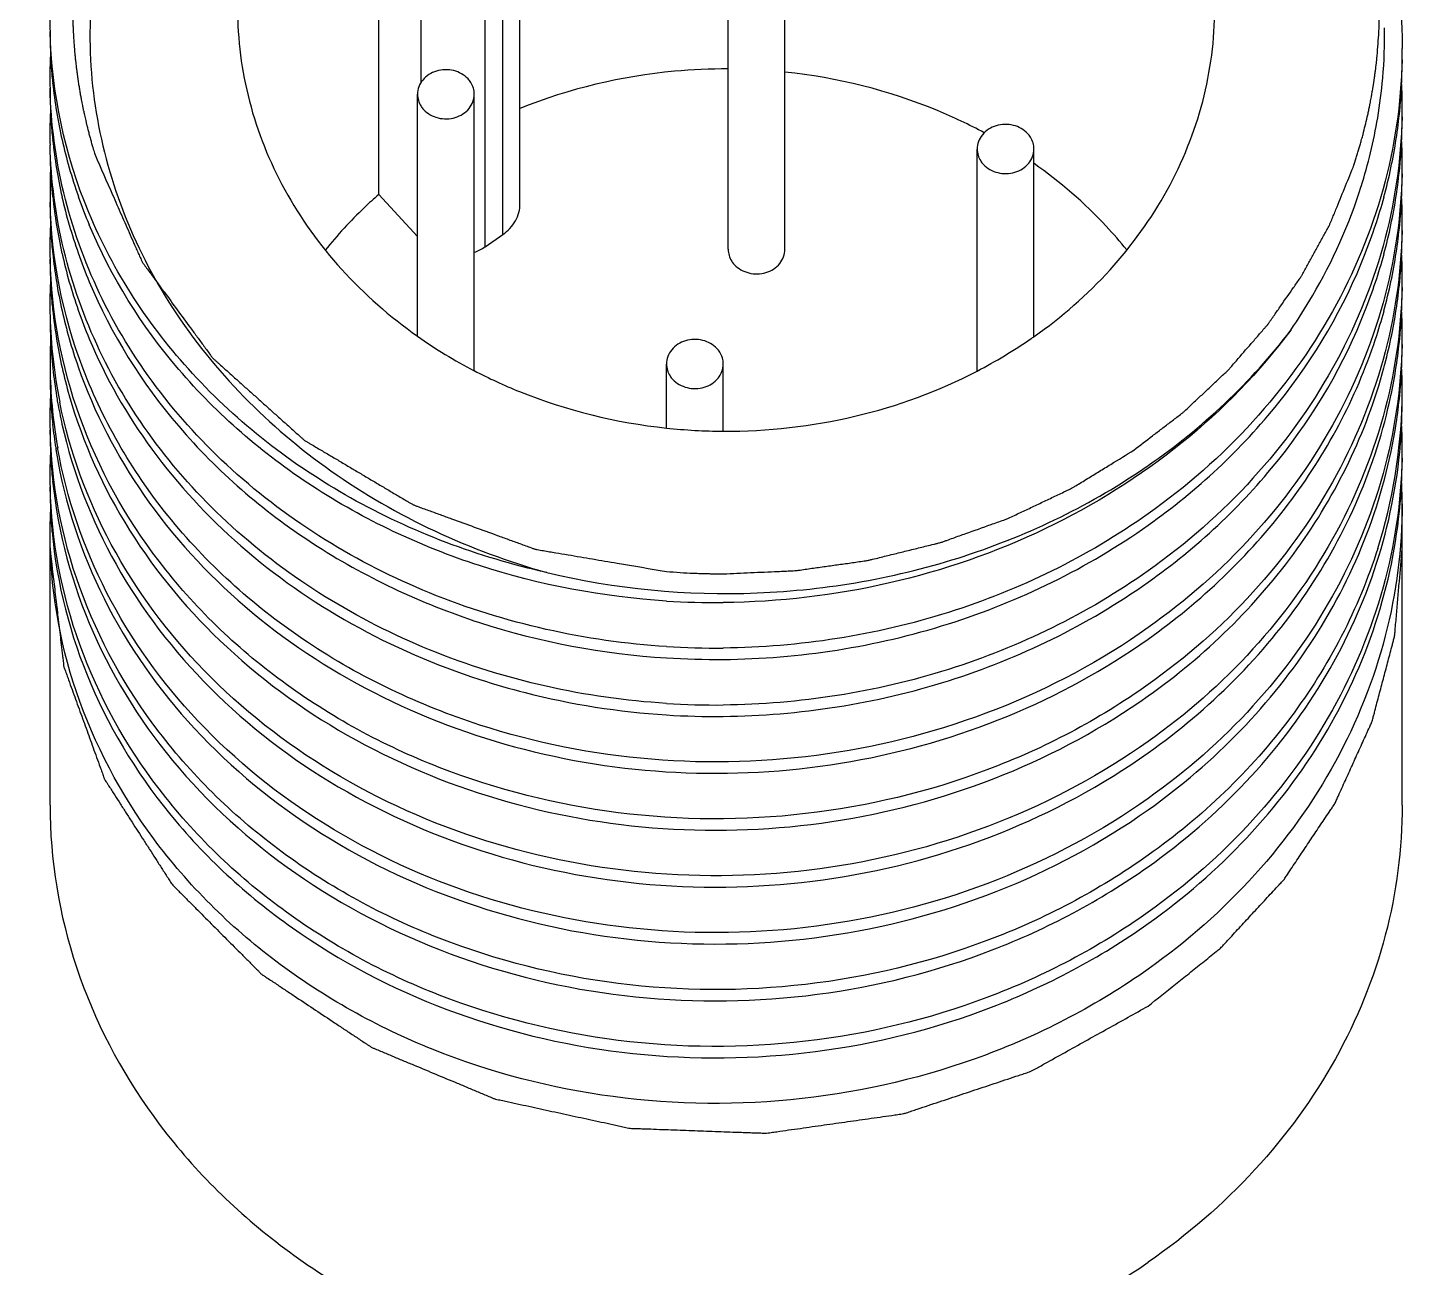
# Model space of a CAD drawing. Header units: millimetres. Extents: x 0 to 10500, y 0 to 7425.
# Drawn here: x 1847 to 1859.31, y 5226.33 to 5237.23 of the extents above; entities that cross this region are included whole.
import ezdxf

# ---------------------------------------------------------------- set-up
doc = ezdxf.new("R2010")
doc.units = ezdxf.units.MM
doc.header["$LTSCALE"] = 577.5
doc.layers.get('0').update_dxf_attribs({"linetype": 'CONTINUOUS'})
doc.layers.add('AXES', color=7, linetype='CONTINUOUS')

msp = doc.modelspace()

# ---------------------------------------------------------------- linework, layer by layer
at = {"color": 7, "linetype": 'Continuous'}
msp.add_line((1847.244, 5233.533), (1847.245, 5233.529), dxfattribs=at)
msp.add_circle((1822.737, 5169.778), 106.812, dxfattribs=at)
for centre, radius, start, end in [((1851.515, 5237.298), 4.322, 180.0002, 181.3272), ((1851.516, 5237.198), 4.322, 180.0002, 182.4327), ((1854.584, 5237.164), 4.355, 355.0471, 0.8433), ((1851.517, 5236.797), 4.324, 177.1189, 179.9992), ((1851.523, 5237.198), 4.33, 182.4334, 185.2832), ((1854.494, 5236.948), 4.599, 357.2881, 359.9996), ((1854.496, 5237.048), 4.598, 358.7525, 0), ((1851.514, 5236.797), 4.321, 179.9997, 181.3265), ((1851.516, 5236.697), 4.322, 179.9999, 182.4161), ((1851.531, 5237.199), 4.337, 185.283, 186.0072), ((1851.546, 5237.201), 4.353, 186.0091, 189.3668), ((1854.545, 5237.167), 4.394, 350.4395, 355.0435), ((1854.489, 5236.948), 4.605, 355.0259, 357.2876), ((1854.496, 5236.547), 4.598, 358.7524, 2.2831), ((1851.517, 5236.297), 4.324, 177.1022, 179.9991), ((1851.523, 5236.698), 4.33, 182.4168, 185.2839), ((1851.578, 5237.206), 4.385, 189.3683, 192.6822), ((1854.47, 5236.95), 4.624, 351.3172, 354.4063), ((1854.482, 5236.949), 4.612, 354.4078, 355.0262), ((1854.492, 5237.177), 4.448, 346.3813, 350.4375), ((1854.494, 5236.447), 4.599, 357.2875, 359.9995), ((1851.514, 5236.297), 4.321, 179.9996, 181.3268), ((1851.531, 5236.698), 4.337, 185.2837, 185.9998), ((1851.546, 5236.7), 4.353, 186.0017, 189.3617), ((1851.619, 5237.216), 4.427, 192.6836, 195.9708), ((1854.442, 5236.954), 4.652, 348.1251, 351.3161), ((1854.489, 5236.447), 4.605, 355.0258, 357.2869), ((1854.496, 5236.046), 4.598, 358.7524, 2.2824), ((1851.516, 5236.196), 4.323, 180.0004, 182.6031), ((1854.427, 5237.192), 4.515, 342.4982, 346.3794), ((1851.517, 5235.796), 4.323, 177.2886, 179.9995), ((1851.525, 5236.197), 4.332, 182.6043, 185.9732), ((1851.578, 5236.705), 4.385, 189.3632, 192.7002), ((1851.671, 5237.231), 4.481, 195.9723, 199.3538), ((1854.404, 5236.962), 4.691, 344.9141, 348.1238), ((1854.47, 5236.449), 4.624, 351.3186, 354.4064), ((1854.482, 5236.448), 4.612, 354.4078, 355.0261), ((1854.494, 5235.946), 4.599, 357.2861, 359.9996), ((1851.515, 5235.796), 4.321, 180.0001, 181.3272), ((1851.546, 5236.199), 4.352, 185.9745, 189.3278), ((1851.619, 5236.715), 4.428, 192.7017, 196.0022), ((1851.734, 5237.253), 4.548, 199.3551, 202.7196), ((1854.357, 5236.975), 4.74, 341.7821, 344.913), ((1854.442, 5236.453), 4.652, 348.1255, 351.3174), ((1854.489, 5235.946), 4.605, 355.0258, 357.2855), ((1854.496, 5235.545), 4.598, 358.7521, 2.281), ((1851.516, 5235.696), 4.322, 180.0004, 182.4176), ((1851.517, 5235.295), 4.324, 177.1037, 179.9996), ((1851.523, 5235.696), 4.33, 182.4182, 185.2845), ((1851.577, 5236.204), 4.384, 189.3291, 192.6476), ((1851.671, 5236.73), 4.481, 196.0036, 199.31), ((1854.302, 5236.993), 4.797, 338.6224, 341.7809), ((1854.404, 5236.461), 4.691, 344.9147, 348.1243), ((1854.47, 5235.948), 4.624, 351.3189, 354.4068), ((1854.482, 5235.947), 4.612, 354.4082, 355.0261), ((1854.494, 5235.445), 4.599, 357.2855, 359.9992), ((1851.514, 5235.295), 4.321, 180.0001, 181.3268), ((1851.531, 5235.697), 4.337, 185.2843, 185.9926), ((1851.546, 5235.698), 4.352, 185.9944, 189.2637), ((1851.619, 5236.214), 4.427, 192.6491, 196.0127), ((1851.733, 5236.752), 4.547, 199.3116, 202.7207), ((1854.357, 5236.474), 4.74, 341.782, 344.9135), ((1854.442, 5235.953), 4.652, 348.1269, 351.3177), ((1854.489, 5235.446), 4.605, 355.0255, 357.2849), ((1854.496, 5235.045), 4.598, 358.7521, 2.2804), ((1851.516, 5235.195), 4.322, 180.0003, 182.4174), ((1851.517, 5234.794), 4.324, 177.1035, 179.9995), ((1851.523, 5235.195), 4.33, 182.4181, 185.2843), ((1851.577, 5235.704), 4.384, 189.2654, 192.7018), ((1851.672, 5236.229), 4.482, 196.0141, 199.3301), ((1854.302, 5236.492), 4.797, 338.6224, 341.7808), ((1854.404, 5235.961), 4.691, 344.9148, 348.1256), ((1854.47, 5235.448), 4.624, 351.3172, 354.407), ((1854.482, 5235.446), 4.612, 354.4085, 355.0257), ((1854.494, 5234.945), 4.599, 357.2825, 359.9992), ((1851.514, 5234.794), 4.321, 180, 181.3269), ((1851.531, 5235.196), 4.337, 185.284, 185.9134), ((1851.546, 5235.198), 4.352, 185.9154, 189.3621), ((1851.619, 5235.713), 4.427, 192.7031, 195.9789), ((1851.734, 5236.251), 4.548, 199.3317, 202.7271), ((1854.357, 5235.973), 4.74, 341.7817, 344.9137), ((1854.442, 5235.452), 4.652, 348.1266, 351.316), ((1854.489, 5234.945), 4.605, 355.0254, 357.282), ((1854.496, 5234.544), 4.598, 358.7525, 2.2774), ((1851.517, 5234.694), 4.323, 180.0004, 182.7706), ((1851.548, 5234.797), 4.354, 181.3491, 191.3915), ((1851.516, 5234.294), 4.322, 177.4571, 181.3276), ((1851.526, 5234.695), 4.332, 182.772, 186.1312), ((1851.578, 5235.203), 4.385, 189.3636, 192.7007), ((1851.671, 5235.728), 4.481, 195.9804, 199.3114), ((1852.929, 5238.065), 4.342, 234.8108, 242.5395), ((1853.333, 5238.107), 4.39, 297.3944, 304.628), ((1853.411, 5237.989), 4.249, 304.6752, 305.0963), ((1854.404, 5235.46), 4.691, 344.9147, 348.1253), ((1854.47, 5234.947), 4.624, 351.3177, 354.4056), ((1854.482, 5234.945), 4.612, 354.4071, 355.0257), ((1854.494, 5234.444), 4.599, 357.287, 359.9996), ((1851.619, 5235.213), 4.427, 192.7021, 195.9791), ((1854.442, 5234.951), 4.652, 348.1264, 351.3165), ((1851.516, 5234.193), 4.322, 180.0003, 182.4115), ((1851.541, 5234.295), 4.347, 181.3427, 190.1052), ((1851.547, 5234.697), 4.353, 186.1326, 189.3545), ((1854.489, 5234.444), 4.605, 355.0259, 357.2864), ((1854.496, 5234.043), 4.598, 358.7525, 2.2819), ((1851.517, 5233.793), 4.324, 177.0977, 179.9995), ((1851.523, 5234.194), 4.33, 182.4122, 185.2843), ((1851.561, 5234.699), 4.368, 189.3532, 190.103), ((1854.47, 5234.446), 4.624, 351.3186, 354.4063), ((1854.482, 5234.445), 4.612, 354.4078, 355.0262), ((1851.581, 5234.703), 4.388, 190.1047, 192.6391), ((1854.432, 5234.049), 4.662, 342.5227, 358.6922), ((1854.494, 5233.943), 4.599, 357.2882, 359.9997), ((1851.514, 5233.793), 4.321, 180, 181.3265), ((1851.531, 5234.194), 4.337, 185.2841, 185.9927), ((1851.543, 5234.196), 4.35, 185.9939, 188.7696), ((1851.516, 5233.693), 4.322, 179.9999, 182.415), ((1853.143, 5238.641), 4.961, 263.9309, 269.7185), ((1854.489, 5233.943), 4.605, 355.0259, 357.2876), ((1854.496, 5233.542), 4.598, 358.7523, 2.2831), ((1851.517, 5233.292), 4.324, 177.1011, 179.9991), ((1851.523, 5233.693), 4.33, 182.4156, 185.2839), ((1851.556, 5234.198), 4.363, 188.8117, 189.3615), ((1854.482, 5233.944), 4.612, 354.409, 355.0262), ((1854.494, 5233.442), 4.599, 357.2866, 359.9995), ((1851.514, 5233.292), 4.321, 179.9996, 181.3266), ((1851.531, 5233.694), 4.337, 185.2837, 185.9922), ((1851.516, 5233.192), 4.322, 180.0001, 182.4166), ((1854.489, 5233.443), 4.605, 355.0257, 357.286), ((1854.495, 5233.042), 4.598, 0.0002, 2.2815), ((1851.517, 5232.791), 4.324, 177.1027, 179.9992), ((1851.523, 5233.192), 4.33, 182.4172, 185.2841), ((1853.051, 5239.037), 6.865, 266.3874, 270.5642), ((1853.051, 5238.637), 6.865, 266.387, 270.5642), ((1853.051, 5238.537), 6.865, 266.387, 270.5642), ((1853.051, 5238.136), 6.865, 266.387, 270.5642), ((1853.051, 5238.035), 6.865, 266.3881, 270.5643)]:
    msp.add_arc(centre, radius, start, end, dxfattribs=at)
for points, knots in [([(1849.429, 5241.25), (1849.871, 5241.548), (1850.855, 5242.031), (1852.473, 5242.367), (1854.142, 5242.305), (1855.737, 5241.848), (1857.136, 5241.025), (1858.231, 5239.893), (1858.932, 5238.533), (1859.094, 5237.537), (1859.094, 5237.048)], [0, 0, 0, 0, 0.125997, 0.255706, 0.386866, 0.516945, 0.643786, 0.766203, 0.884394, 1, 1, 1, 1]), ([(1847.735, 5238.409), (1847.642, 5238.108), (1847.522, 5237.485), (1847.557, 5236.534), (1847.804, 5235.607), (1848.404, 5234.439), (1849.624, 5233.209), (1850.893, 5232.626), (1851.567, 5232.436)], [0, 0, 0, 0, 0.119585, 0.238666, 0.358715, 0.480994, 0.734005, 1, 1, 1, 1]), ([(1848.844, 5237.402), (1848.844, 5237.127), (1848.916, 5236.57), (1849.233, 5235.782), (1849.742, 5235.075), (1850.185, 5234.688), (1850.427, 5234.517)], [0, 0, 0, 0, 0.241804, 0.487381, 0.739631, 1, 1, 1, 1]), ([(1855.854, 5234.512), (1856.097, 5234.683), (1856.541, 5235.071), (1857.052, 5235.778), (1857.371, 5236.568), (1857.444, 5237.126), (1857.444, 5237.402)], [0, 0, 0, 0, 0.260402, 0.512662, 0.758225, 1, 1, 1, 1]), ([(1851.567, 5232.436), (1850.965, 5232.571), (1849.817, 5233.001), (1848.396, 5234.101), (1847.448, 5235.546), (1847.207, 5236.655), (1847.195, 5237.198)], [0, 0, 0, 0, 0.266716, 0.522036, 0.765123, 1, 1, 1, 1]), ([(1859.092, 5236.948), (1859.084, 5236.565), (1858.97, 5235.793), (1858.516, 5234.703), (1857.806, 5233.728), (1857.193, 5233.19), (1856.858, 5232.953)], [0, 0, 0, 0, 0.24227, 0.488231, 0.740416, 1, 1, 1, 1]), ([(1852.619, 5231.785), (1851.908, 5231.83), (1850.518, 5232.137), (1849.015, 5233.058), (1848.109, 5234.045), (1847.604, 5234.872), (1847.284, 5235.765), (1847.202, 5236.388), (1847.195, 5236.697)], [0, 0, 0, 0, 0.267108, 0.523276, 0.646602, 0.766623, 0.884055, 1, 1, 1, 1]), ([(1859.092, 5236.447), (1859.084, 5236.064), (1858.97, 5235.292), (1858.516, 5234.202), (1857.806, 5233.227), (1857.193, 5232.689), (1856.858, 5232.452)], [0, 0, 0, 0, 0.24227, 0.488231, 0.740416, 1, 1, 1, 1]), ([(1852.619, 5231.285), (1851.908, 5231.329), (1850.518, 5231.636), (1849.015, 5232.557), (1848.109, 5233.544), (1847.604, 5234.371), (1847.284, 5235.265), (1847.202, 5235.887), (1847.195, 5236.197)], [0, 0, 0, 0, 0.267107, 0.523276, 0.646602, 0.766623, 0.884055, 1, 1, 1, 1]), ([(1859.092, 5235.946), (1859.084, 5235.564), (1858.97, 5234.792), (1858.516, 5233.702), (1857.806, 5232.726), (1857.193, 5232.189), (1856.858, 5231.952)], [0, 0, 0, 0, 0.24227, 0.488231, 0.740416, 1, 1, 1, 1]), ([(1858.113, 5234.569), (1858.18, 5234.668), (1858.433, 5235.065), (1858.628, 5235.499), (1858.733, 5235.835)], [0, 0, 0, 0, 0.253339, 1, 1, 1, 1]), ([(1850.976, 5231.095), (1850.443, 5231.268), (1849.437, 5231.744), (1848.215, 5232.828), (1847.41, 5234.182), (1847.206, 5235.197), (1847.195, 5235.696)], [0, 0, 0, 0, 0.265665, 0.520182, 0.763655, 1, 1, 1, 1]), ([(1852.619, 5232.186), (1852.062, 5232.221), (1850.966, 5232.426), (1849.482, 5233.123), (1848.284, 5234.156), (1847.731, 5235.036), (1847.539, 5235.496)], [0, 0, 0, 0, 0.263287, 0.519225, 0.764819, 1, 1, 1, 1]), ([(1859.092, 5235.445), (1859.084, 5235.063), (1858.97, 5234.291), (1858.516, 5233.201), (1857.806, 5232.225), (1857.193, 5231.688), (1856.858, 5231.451)], [0, 0, 0, 0, 0.24227, 0.488231, 0.740416, 1, 1, 1, 1]), ([(1856.858, 5232.853), (1857.287, 5233.157), (1858.054, 5233.868), (1858.585, 5234.773), (1858.769, 5235.244)], [0, 0, 0, 0, 0.509095, 1, 1, 1, 1]), ([(1856.858, 5231.451), (1856.422, 5231.141), (1855.451, 5230.632), (1853.849, 5230.249), (1852.194, 5230.257), (1850.609, 5230.653), (1849.212, 5231.41), (1848.108, 5232.474), (1847.388, 5233.767), (1847.206, 5234.724), (1847.195, 5235.195)], [0, 0, 0, 0, 0.128702, 0.260298, 0.392537, 0.522906, 0.649271, 0.770472, 0.886781, 1, 1, 1, 1]), ([(1847.539, 5234.995), (1847.731, 5234.535), (1848.284, 5233.655), (1849.482, 5232.623), (1850.966, 5231.925), (1852.062, 5231.72), (1852.619, 5231.685)], [0, 0, 0, 0, 0.235181, 0.480775, 0.736713, 1, 1, 1, 1]), ([(1859.092, 5234.945), (1859.084, 5234.562), (1858.97, 5233.79), (1858.516, 5232.7), (1857.806, 5231.725), (1857.193, 5231.187), (1856.858, 5230.95)], [0, 0, 0, 0, 0.24227, 0.488231, 0.740416, 1, 1, 1, 1]), ([(1856.858, 5232.352), (1857.287, 5232.656), (1858.054, 5233.367), (1858.585, 5234.272), (1858.769, 5234.744)], [0, 0, 0, 0, 0.509095, 1, 1, 1, 1]), ([(1847.539, 5234.494), (1847.683, 5234.15), (1848.063, 5233.485), (1848.855, 5232.632), (1849.839, 5231.945), (1850.586, 5231.622), (1850.976, 5231.496)], [0, 0, 0, 0, 0.238262, 0.484133, 0.738294, 1, 1, 1, 1]), ([(1851.567, 5232.436), (1852.169, 5232.292), (1853.418, 5232.173), (1854.956, 5232.444), (1856.09, 5232.903), (1857.111, 5233.499), (1857.764, 5234.11), (1858.113, 5234.569)], [0, 0, 0, 0, 0.256422, 0.511928, 0.637788, 0.761405, 1, 1, 1, 1]), ([(1858.113, 5234.569), (1857.838, 5234.202), (1857.18, 5233.526), (1855.968, 5232.769), (1854.588, 5232.292), (1853.61, 5232.177), (1853.119, 5232.173)], [0, 0, 0, 0, 0.240397, 0.488531, 0.742758, 1, 1, 1, 1]), ([(1856.858, 5231.851), (1857.323, 5232.181), (1858.149, 5232.964), (1858.688, 5233.971), (1858.859, 5234.492)], [0, 0, 0, 0, 0.509751, 1, 1, 1, 1]), ([(1859.092, 5234.444), (1859.084, 5234.061), (1858.97, 5233.289), (1858.516, 5232.199), (1857.806, 5231.224), (1857.193, 5230.686), (1856.858, 5230.449)], [0, 0, 0, 0, 0.24227, 0.488231, 0.740416, 1, 1, 1, 1]), ([(1847.442, 5234.246), (1847.582, 5233.846), (1847.985, 5233.069), (1848.886, 5232.087), (1850.035, 5231.326), (1851.363, 5230.829), (1852.794, 5230.624), (1854.246, 5230.723), (1855.633, 5231.121), (1856.475, 5231.58), (1856.858, 5231.851)], [0, 0, 0, 0, 0.114454, 0.233011, 0.356128, 0.48325, 0.613027, 0.74364, 0.873177, 1, 1, 1, 1]), ([(1856.858, 5231.351), (1857.359, 5231.706), (1858.241, 5232.56), (1858.78, 5233.67), (1858.933, 5234.239)], [0, 0, 0, 0, 0.510341, 1, 1, 1, 1]), ([(1850.927, 5234.213), (1851.056, 5234.145), (1851.593, 5233.898), (1852.177, 5233.755), (1852.619, 5233.708)], [0, 0, 0, 0, 0.247164, 1, 1, 1, 1]), ([(1853.119, 5233.68), (1853.508, 5233.678), (1854.282, 5233.765), (1855.014, 5234.033), (1855.353, 5234.209)], [0, 0, 0, 0, 0.504392, 1, 1, 1, 1]), ([(1847.363, 5233.994), (1847.482, 5233.578), (1847.851, 5232.764), (1848.726, 5231.724), (1849.873, 5230.907), (1851.219, 5230.364), (1852.681, 5230.125), (1854.172, 5230.207), (1855.599, 5230.603), (1856.465, 5231.072), (1856.858, 5231.351)], [0, 0, 0, 0, 0.114084, 0.232183, 0.354969, 0.481998, 0.61193, 0.742877, 0.872815, 1, 1, 1, 1]), ([(1856.858, 5230.85), (1857.396, 5231.231), (1858.334, 5232.16), (1858.865, 5233.377), (1858.994, 5233.994)], [0, 0, 0, 0, 0.510878, 1, 1, 1, 1]), ([(1856.858, 5230.95), (1856.451, 5230.662), (1855.553, 5230.18), (1854.07, 5229.786), (1852.527, 5229.731), (1851.024, 5230.017), (1849.658, 5230.625), (1848.518, 5231.518), (1847.683, 5232.639), (1847.367, 5233.501), (1847.279, 5233.937)], [0, 0, 0, 0, 0.127675, 0.258154, 0.389537, 0.519651, 0.646519, 0.76883, 0.886325, 1, 1, 1, 1]), ([(1847.299, 5233.743), (1847.396, 5233.313), (1847.727, 5232.463), (1848.574, 5231.364), (1849.716, 5230.492), (1851.077, 5229.902), (1852.569, 5229.629), (1854.098, 5229.691), (1855.565, 5230.086), (1856.455, 5230.564), (1856.858, 5230.85)], [0, 0, 0, 0, 0.113775, 0.231431, 0.353873, 0.480789, 0.610857, 0.742124, 0.872457, 1, 1, 1, 1]), ([(1856.858, 5230.349), (1857.15, 5230.556), (1857.69, 5231.017), (1858.347, 5231.84), (1858.815, 5232.759), (1858.99, 5233.417), (1859.041, 5233.748)], [0, 0, 0, 0, 0.258779, 0.511104, 0.757642, 1, 1, 1, 1]), ([(1856.858, 5229.949), (1856.422, 5229.639), (1855.451, 5229.13), (1853.849, 5228.747), (1852.194, 5228.754), (1850.609, 5229.151), (1849.212, 5229.907), (1848.108, 5230.972), (1847.388, 5232.265), (1847.206, 5233.222), (1847.195, 5233.693)], [0, 0, 0, 0, 0.128702, 0.260298, 0.392537, 0.522906, 0.649271, 0.770472, 0.886781, 1, 1, 1, 1]), ([(1856.858, 5230.449), (1856.448, 5230.158), (1855.539, 5229.673), (1854.042, 5229.28), (1852.484, 5229.233), (1850.97, 5229.532), (1849.599, 5230.159), (1848.462, 5231.074), (1847.64, 5232.217), (1847.339, 5233.092), (1847.261, 5233.533)], [0, 0, 0, 0, 0.127811, 0.258438, 0.389939, 0.520096, 0.646911, 0.769085, 0.886418, 1, 1, 1, 1]), ([(1856.858, 5229.848), (1857.168, 5230.068), (1857.739, 5230.56), (1858.419, 5231.446), (1858.884, 5232.436), (1859.037, 5233.142), (1859.072, 5233.495)], [0, 0, 0, 0, 0.259144, 0.511436, 0.757733, 1, 1, 1, 1]), ([(1847.251, 5233.488), (1847.324, 5233.045), (1847.616, 5232.162), (1848.431, 5231.006), (1849.565, 5230.079), (1850.939, 5229.441), (1852.459, 5229.134), (1854.025, 5229.177), (1855.532, 5229.569), (1856.445, 5230.056), (1856.858, 5230.349)], [0, 0, 0, 0, 0.113533, 0.230773, 0.352867, 0.479651, 0.609832, 0.7414, 0.872112, 1, 1, 1, 1]), ([(1859.092, 5233.442), (1859.084, 5233.06), (1858.97, 5232.288), (1858.516, 5231.198), (1857.806, 5230.222), (1857.193, 5229.685), (1856.858, 5229.448)], [0, 0, 0, 0, 0.24227, 0.488231, 0.740416, 1, 1, 1, 1]), ([(1856.858, 5229.448), (1856.422, 5229.138), (1855.451, 5228.629), (1853.849, 5228.246), (1852.194, 5228.254), (1850.609, 5228.65), (1849.212, 5229.407), (1848.108, 5230.471), (1847.388, 5231.764), (1847.206, 5232.721), (1847.195, 5233.192)], [0, 0, 0, 0, 0.128702, 0.260298, 0.392537, 0.522906, 0.649271, 0.770472, 0.886781, 1, 1, 1, 1]), ([(1847.217, 5233.241), (1847.265, 5232.785), (1847.513, 5231.87), (1848.291, 5230.656), (1849.414, 5229.672), (1850.8, 5228.985), (1852.348, 5228.641), (1853.951, 5228.664), (1855.498, 5229.052), (1856.435, 5229.549), (1856.858, 5229.848)], [0, 0, 0, 0, 0.113352, 0.230185, 0.351911, 0.478536, 0.608812, 0.740673, 0.871764, 1, 1, 1, 1]), ([(1856.858, 5229.348), (1857.171, 5229.57), (1857.749, 5230.069), (1858.433, 5230.967), (1858.897, 5231.971), (1859.045, 5232.686), (1859.076, 5233.043)], [0, 0, 0, 0, 0.259212, 0.511493, 0.757742, 1, 1, 1, 1]), ([(1859.094, 5233.042), (1859.094, 5232.651), (1858.992, 5231.86), (1858.543, 5230.741), (1857.825, 5229.74), (1857.2, 5229.189), (1856.858, 5228.947)], [0, 0, 0, 0, 0.2423, 0.488166, 0.740306, 1, 1, 1, 1]), ([(1856.858, 5232.953), (1856.325, 5232.575), (1855.115, 5231.985), (1853.788, 5231.779), (1853.119, 5231.772)], [0, 0, 0, 0, 0.494308, 1, 1, 1, 1]), ([(1856.858, 5228.947), (1856.418, 5228.635), (1855.437, 5228.122), (1853.819, 5227.741), (1852.15, 5227.757), (1850.556, 5228.169), (1849.156, 5228.946), (1848.059, 5230.033), (1847.356, 5231.349), (1847.194, 5232.317), (1847.194, 5232.791)], [0, 0, 0, 0, 0.128831, 0.260566, 0.392906, 0.523293, 0.649575, 0.770624, 0.886793, 1, 1, 1, 1]), ([(1847.212, 5232.794), (1847.254, 5232.336), (1847.492, 5231.414), (1848.262, 5230.188), (1849.383, 5229.191), (1850.77, 5228.494), (1852.324, 5228.142), (1853.936, 5228.16), (1855.491, 5228.548), (1856.433, 5229.046), (1856.858, 5229.348)], [0, 0, 0, 0, 0.113323, 0.230073, 0.351721, 0.478309, 0.608602, 0.740523, 0.871692, 1, 1, 1, 1]), ([(1853.119, 5231.672), (1853.788, 5231.678), (1855.115, 5231.885), (1856.325, 5232.475), (1856.858, 5232.853)], [0, 0, 0, 0, 0.505692, 1, 1, 1, 1]), ([(1847.194, 5232.645), (1847.207, 5232.526), (1847.228, 5232.348), (1847.256, 5232.111), (1847.277, 5231.933), (1847.293, 5231.799), (1847.303, 5231.71), (1847.308, 5231.673), (1847.311, 5231.643), (1847.314, 5231.625), (1847.314, 5231.61), (1847.32, 5231.596), (1847.329, 5231.571), (1847.342, 5231.535), (1847.362, 5231.478), (1847.388, 5231.407), (1847.419, 5231.322), (1847.46, 5231.208), (1847.512, 5231.066), (1847.563, 5230.924), (1847.604, 5230.81), (1847.63, 5230.739), (1847.651, 5230.682), (1847.662, 5230.65), (1847.67, 5230.628), (1847.675, 5230.614), (1847.687, 5230.598), (1847.699, 5230.578), (1847.725, 5230.538), (1847.763, 5230.478), (1847.814, 5230.399), (1847.865, 5230.319), (1847.933, 5230.213), (1848.002, 5230.107), (1848.07, 5230.001), (1848.121, 5229.922), (1848.172, 5229.842), (1848.214, 5229.776), (1848.249, 5229.723), (1848.269, 5229.69), (1848.293, 5229.668), (1848.315, 5229.645), (1848.343, 5229.617), (1848.377, 5229.583), (1848.422, 5229.538), (1848.501, 5229.459), (1848.613, 5229.346), (1848.748, 5229.21), (1848.861, 5229.098), (1848.94, 5229.019), (1848.985, 5228.974), (1849.013, 5228.945), (1849.036, 5228.923), (1849.051, 5228.905), (1849.072, 5228.891), (1849.1, 5228.873), (1849.135, 5228.85), (1849.191, 5228.813), (1849.26, 5228.767), (1849.371, 5228.693), (1849.51, 5228.601), (1849.649, 5228.508), (1849.76, 5228.434), (1849.844, 5228.379), (1849.913, 5228.333), (1849.962, 5228.3), (1849.99, 5228.282), (1850.011, 5228.268), (1850.032, 5228.255), (1850.063, 5228.243), (1850.117, 5228.219), (1850.195, 5228.187), (1850.288, 5228.148), (1850.412, 5228.097), (1850.567, 5228.032), (1850.722, 5227.967), (1850.846, 5227.915), (1850.939, 5227.876), (1851.017, 5227.843), (1851.071, 5227.821), (1851.102, 5227.807), (1851.127, 5227.801), (1851.153, 5227.796), (1851.186, 5227.788), (1851.246, 5227.775), (1851.331, 5227.757), (1851.433, 5227.735), (1851.569, 5227.705), (1851.739, 5227.668), (1851.909, 5227.631), (1852.045, 5227.602), (1852.13, 5227.583), (1852.198, 5227.568), (1852.24, 5227.559), (1852.274, 5227.552), (1852.299, 5227.546), (1852.325, 5227.546), (1852.36, 5227.545), (1852.403, 5227.543), (1852.472, 5227.541), (1852.592, 5227.536), (1852.764, 5227.53), (1852.971, 5227.523), (1853.143, 5227.516), (1853.263, 5227.512), (1853.332, 5227.509), (1853.384, 5227.508), (1853.427, 5227.506), (1853.461, 5227.505), (1853.496, 5227.503), (1853.539, 5227.51), (1853.608, 5227.519), (1853.694, 5227.532), (1853.798, 5227.546), (1853.902, 5227.561), (1854.04, 5227.581), (1854.179, 5227.6), (1854.317, 5227.62), (1854.421, 5227.635), (1854.524, 5227.649), (1854.602, 5227.66), (1854.654, 5227.668), (1854.68, 5227.672), (1854.702, 5227.674), (1854.718, 5227.679), (1854.742, 5227.687), (1854.778, 5227.699), (1854.842, 5227.721), (1854.923, 5227.748), (1855.051, 5227.79), (1855.212, 5227.844), (1855.373, 5227.897), (1855.502, 5227.94), (1855.598, 5227.972), (1855.679, 5227.999), (1855.743, 5228.02), (1855.783, 5228.033), (1855.811, 5228.043), (1855.827, 5228.048), (1855.842, 5228.057), (1855.861, 5228.067), (1855.89, 5228.083), (1855.927, 5228.104), (1856.016, 5228.153), (1856.149, 5228.227), (1856.326, 5228.326), (1856.563, 5228.457), (1856.74, 5228.556), (1856.858, 5228.622)], [0, 0, 0, 0, 0.03125, 0.046875, 0.0625, 0.078125, 0.082031, 0.085938, 0.087891, 0.089844, 0.09082, 0.091797, 0.09375, 0.097656, 0.101562, 0.109375, 0.117188, 0.125, 0.140625, 0.15625, 0.164062, 0.171875, 0.175781, 0.179688, 0.180664, 0.181641, 0.183594, 0.185547, 0.1875, 0.195312, 0.203125, 0.210938, 0.21875, 0.234375, 0.242188, 0.25, 0.257812, 0.265625, 0.269531, 0.273438, 0.275391, 0.277344, 0.28125, 0.285156, 0.289062, 0.296875, 0.3125, 0.328125, 0.34375, 0.351562, 0.355469, 0.359375, 0.361328, 0.363281, 0.365234, 0.367188, 0.371094, 0.375, 0.382812, 0.390625, 0.40625, 0.421875, 0.429688, 0.4375, 0.445312, 0.449219, 0.451172, 0.453125, 0.455078, 0.457031, 0.460938, 0.46875, 0.476562, 0.484375, 0.5, 0.515625, 0.523438, 0.53125, 0.539062, 0.542969, 0.544922, 0.546875, 0.548828, 0.550781, 0.554688, 0.5625, 0.570312, 0.578125, 0.59375, 0.609375, 0.617188, 0.625, 0.628906, 0.632812, 0.634766, 0.636719, 0.638672, 0.640625, 0.644531, 0.648438, 0.65625, 0.671875, 0.6875, 0.703125, 0.710938, 0.714844, 0.71875, 0.722656, 0.724609, 0.726562, 0.730469, 0.734375, 0.742188, 0.75, 0.757812, 0.765625, 0.78125, 0.789062, 0.796875, 0.804688, 0.8125, 0.814453, 0.816406, 0.818359, 0.819336, 0.820312, 0.824219, 0.828125, 0.835938, 0.84375, 0.859375, 0.875, 0.882812, 0.890625, 0.898438, 0.902344, 0.90625, 0.908203, 0.90918, 0.910156, 0.912109, 0.914062, 0.917969, 0.921875, 0.9375, 0.953125, 0.96875, 1, 1, 1, 1]), ([(1858.878, 5232.649), (1858.711, 5232.117), (1858.172, 5231.085), (1857.332, 5230.285), (1856.858, 5229.949)], [0, 0, 0, 0, 0.490099, 1, 1, 1, 1]), ([(1856.858, 5228.622), (1856.938, 5228.686), (1857.058, 5228.782), (1857.218, 5228.91), (1857.318, 5228.99), (1857.398, 5229.054), (1857.447, 5229.094), (1857.483, 5229.122), (1857.502, 5229.139), (1857.519, 5229.158), (1857.541, 5229.181), (1857.576, 5229.219), (1857.619, 5229.266), (1857.689, 5229.342), (1857.776, 5229.436), (1857.863, 5229.53), (1857.933, 5229.605), (1857.976, 5229.653), (1858.011, 5229.69), (1858.033, 5229.714), (1858.051, 5229.732), (1858.066, 5229.753), (1858.09, 5229.79), (1858.125, 5229.842), (1858.167, 5229.905), (1858.209, 5229.967), (1858.264, 5230.051), (1858.32, 5230.134), (1858.376, 5230.218), (1858.418, 5230.28), (1858.453, 5230.333), (1858.478, 5230.369), (1858.491, 5230.39), (1858.503, 5230.405), (1858.509, 5230.423), (1858.52, 5230.445), (1858.538, 5230.484), (1858.563, 5230.541), (1858.594, 5230.608), (1858.635, 5230.698), (1858.675, 5230.788), (1858.716, 5230.877), (1858.747, 5230.945), (1858.777, 5231.012), (1858.803, 5231.068), (1858.821, 5231.108), (1858.83, 5231.13), (1858.836, 5231.154), (1858.844, 5231.183), (1858.856, 5231.23), (1858.872, 5231.289), (1858.897, 5231.383), (1858.928, 5231.501), (1858.959, 5231.619), (1858.984, 5231.713), (1858.999, 5231.772), (1859.012, 5231.819), (1859.019, 5231.848), (1859.026, 5231.872), (1859.029, 5231.895), (1859.032, 5231.937), (1859.038, 5231.997), (1859.046, 5232.093), (1859.056, 5232.213), (1859.073, 5232.405), (1859.085, 5232.549), (1859.094, 5232.645)], [0, 0, 0, 0, 0.0625, 0.09375, 0.125, 0.140625, 0.15625, 0.164062, 0.167969, 0.171875, 0.179688, 0.1875, 0.203125, 0.21875, 0.25, 0.28125, 0.296875, 0.3125, 0.320312, 0.328125, 0.332031, 0.335938, 0.34375, 0.359375, 0.375, 0.390625, 0.40625, 0.4375, 0.453125, 0.46875, 0.484375, 0.492188, 0.496094, 0.5, 0.503906, 0.507812, 0.515625, 0.53125, 0.546875, 0.5625, 0.59375, 0.609375, 0.625, 0.640625, 0.65625, 0.664062, 0.667969, 0.671875, 0.679688, 0.6875, 0.703125, 0.71875, 0.75, 0.78125, 0.796875, 0.8125, 0.820312, 0.828125, 0.832031, 0.835938, 0.84375, 0.859375, 0.875, 0.90625, 0.9375, 1, 1, 1, 1]), ([(1856.858, 5232.452), (1856.325, 5232.074), (1855.115, 5231.484), (1853.788, 5231.278), (1853.119, 5231.271)], [0, 0, 0, 0, 0.494308, 1, 1, 1, 1]), ([(1853.119, 5231.171), (1853.788, 5231.178), (1855.115, 5231.384), (1856.325, 5231.974), (1856.858, 5232.352)], [0, 0, 0, 0, 0.505692, 1, 1, 1, 1]), ([(1856.858, 5231.952), (1856.034, 5231.367), (1854.055, 5230.605), (1851.95, 5230.779), (1850.976, 5231.095)], [0, 0, 0, 0, 0.496791, 1, 1, 1, 1]), ([(1850.976, 5231.496), (1851.108, 5231.453), (1851.644, 5231.298), (1852.2, 5231.211), (1852.619, 5231.184)], [0, 0, 0, 0, 0.248282, 1, 1, 1, 1])]:
    msp.add_open_spline(points, degree=3, knots=knots, dxfattribs=at)
at = {"color": 2, "linetype": 'Continuous'}
for points, knots in [([(1847.399, 5237.611), (1847.398, 5237.602), (1847.398, 5237.585), (1847.397, 5237.563), (1847.396, 5237.546), (1847.395, 5237.526), (1847.395, 5237.498), (1847.394, 5237.466), (1847.394, 5237.433), (1847.394, 5237.406), (1847.394, 5237.384), (1847.394, 5237.367), (1847.394, 5237.355), (1847.394, 5237.337), (1847.394, 5237.32), (1847.395, 5237.303), (1847.395, 5237.288), (1847.396, 5237.271), (1847.396, 5237.25), (1847.397, 5237.223), (1847.399, 5237.178), (1847.401, 5237.145), (1847.403, 5237.122)], [0, 0, 0, 0, 0.0625, 0.125, 0.15625, 0.1875, 0.25, 0.3125, 0.375, 0.4375, 0.46875, 0.5, 0.53125, 0.5625, 0.625, 0.65625, 0.6875, 0.71875, 0.75, 0.8125, 0.875, 1, 1, 1, 1]), ([(1858.871, 5236.959), (1858.874, 5236.993), (1858.88, 5237.062), (1858.886, 5237.149), (1858.89, 5237.218), (1858.891, 5237.262), (1858.892, 5237.292), (1858.893, 5237.31), (1858.893, 5237.332), (1858.893, 5237.358), (1858.893, 5237.38), (1858.893, 5237.39)], [0, 0, 0, 0, 0.25, 0.5, 0.625, 0.75, 0.8125, 0.84375, 0.875, 0.9375, 1, 1, 1, 1]), ([(1847.403, 5237.122), (1847.403, 5237.116), (1847.404, 5237.103), (1847.405, 5237.086), (1847.406, 5237.074), (1847.407, 5237.062), (1847.408, 5237.049), (1847.409, 5237.036), (1847.41, 5237.023), (1847.411, 5237.01), (1847.413, 5236.997), (1847.414, 5236.985), (1847.415, 5236.972), (1847.416, 5236.959), (1847.417, 5236.95), (1847.419, 5236.936), (1847.421, 5236.919), (1847.423, 5236.902), (1847.425, 5236.884), (1847.426, 5236.873), (1847.427, 5236.864), (1847.429, 5236.854), (1847.43, 5236.844), (1847.431, 5236.836), (1847.432, 5236.83), (1847.433, 5236.821), (1847.435, 5236.804), (1847.439, 5236.78), (1847.442, 5236.76), (1847.443, 5236.75)], [0, 0, 0, 0, 0.0625, 0.125, 0.15625, 0.1875, 0.21875, 0.25, 0.28125, 0.3125, 0.34375, 0.375, 0.4375, 0.46875, 0.5, 0.53125, 0.5625, 0.625, 0.65625, 0.6875, 0.71875, 0.75, 0.78125, 0.8125, 0.828125, 0.84375, 0.875, 0.9375, 1, 1, 1, 1]), ([(1858.82, 5236.611), (1858.823, 5236.624), (1858.827, 5236.65), (1858.832, 5236.679), (1858.836, 5236.698), (1858.837, 5236.707), (1858.839, 5236.718), (1858.842, 5236.736), (1858.844, 5236.753), (1858.847, 5236.77), (1858.849, 5236.784), (1858.85, 5236.792), (1858.852, 5236.806), (1858.854, 5236.822), (1858.857, 5236.841), (1858.859, 5236.857), (1858.861, 5236.87), (1858.862, 5236.879), (1858.862, 5236.885), (1858.863, 5236.893), (1858.865, 5236.909), (1858.868, 5236.931), (1858.87, 5236.949), (1858.871, 5236.959)], [0, 0, 0, 0, 0.125, 0.25, 0.28125, 0.3125, 0.34375, 0.375, 0.4375, 0.46875, 0.5, 0.53125, 0.5625, 0.625, 0.6875, 0.75, 0.78125, 0.8125, 0.828125, 0.84375, 0.875, 0.9375, 1, 1, 1, 1]), ([(1847.443, 5236.75), (1847.445, 5236.737), (1847.449, 5236.712), (1847.455, 5236.679), (1847.459, 5236.654), (1847.462, 5236.634), (1847.465, 5236.618), (1847.468, 5236.605), (1847.469, 5236.597), (1847.472, 5236.583), (1847.475, 5236.566), (1847.479, 5236.549), (1847.482, 5236.531), (1847.484, 5236.521), (1847.486, 5236.511), (1847.489, 5236.498), (1847.492, 5236.486), (1847.495, 5236.472), (1847.5, 5236.449), (1847.504, 5236.43), (1847.508, 5236.414)], [0, 0, 0, 0, 0.125, 0.25, 0.3125, 0.375, 0.4375, 0.46875, 0.5, 0.53125, 0.5625, 0.625, 0.65625, 0.6875, 0.71875, 0.75, 0.8125, 0.84375, 0.875, 1, 1, 1, 1]), ([(1858.749, 5236.292), (1858.755, 5236.318), (1858.768, 5236.368), (1858.784, 5236.432), (1858.795, 5236.483), (1858.802, 5236.516), (1858.806, 5236.538), (1858.809, 5236.551), (1858.814, 5236.576), (1858.817, 5236.595), (1858.82, 5236.611)], [0, 0, 0, 0, 0.25, 0.5, 0.625, 0.75, 0.8125, 0.84375, 0.875, 1, 1, 1, 1]), ([(1847.508, 5236.414), (1847.509, 5236.41), (1847.511, 5236.402), (1847.513, 5236.391), (1847.515, 5236.383), (1847.517, 5236.374), (1847.52, 5236.364), (1847.525, 5236.345), (1847.532, 5236.317), (1847.542, 5236.279), (1847.552, 5236.241), (1847.561, 5236.209), (1847.567, 5236.187), (1847.571, 5236.174), (1847.576, 5236.157), (1847.582, 5236.137), (1847.587, 5236.121), (1847.59, 5236.113)], [0, 0, 0, 0, 0.0625, 0.125, 0.15625, 0.1875, 0.21875, 0.25, 0.375, 0.5, 0.625, 0.75, 0.8125, 0.84375, 0.875, 0.9375, 1, 1, 1, 1]), ([(1858.661, 5236), (1858.662, 5236.004), (1858.665, 5236.013), (1858.669, 5236.023), (1858.671, 5236.031), (1858.674, 5236.04), (1858.677, 5236.049), (1858.683, 5236.068), (1858.692, 5236.096), (1858.708, 5236.147), (1858.721, 5236.191), (1858.731, 5236.229), (1858.739, 5236.256), (1858.745, 5236.278), (1858.749, 5236.292)], [0, 0, 0, 0, 0.0625, 0.125, 0.15625, 0.1875, 0.21875, 0.25, 0.375, 0.5, 0.75, 0.8125, 0.875, 1, 1, 1, 1]), ([(1847.59, 5236.113), (1847.641, 5235.995), (1847.719, 5235.819), (1847.809, 5235.613), (1847.861, 5235.495), (1847.9, 5235.407), (1847.932, 5235.334), (1847.958, 5235.275), (1847.974, 5235.238), (1847.987, 5235.209), (1847.995, 5235.191), (1848.001, 5235.176), (1848.01, 5235.162), (1848.027, 5235.139), (1848.051, 5235.106), (1848.09, 5235.053), (1848.139, 5234.986), (1848.217, 5234.88), (1848.314, 5234.748), (1848.412, 5234.615), (1848.489, 5234.509), (1848.538, 5234.442), (1848.577, 5234.389), (1848.602, 5234.356), (1848.618, 5234.333), (1848.629, 5234.32), (1848.642, 5234.309), (1848.657, 5234.295), (1848.683, 5234.272), (1848.714, 5234.244), (1848.765, 5234.199), (1848.828, 5234.142), (1848.903, 5234.074), (1848.979, 5234.007), (1849.055, 5233.939), (1849.13, 5233.871), (1849.206, 5233.803), (1849.269, 5233.747), (1849.32, 5233.701), (1849.358, 5233.667), (1849.389, 5233.639), (1849.411, 5233.619), (1849.424, 5233.608), (1849.433, 5233.599), (1849.445, 5233.593), (1849.459, 5233.584), (1849.486, 5233.569), (1849.523, 5233.546), (1849.568, 5233.52), (1849.628, 5233.484), (1849.703, 5233.44), (1849.793, 5233.387), (1849.883, 5233.333), (1849.973, 5233.28), (1850.063, 5233.227), (1850.153, 5233.173), (1850.227, 5233.129), (1850.287, 5233.094), (1850.325, 5233.071), (1850.355, 5233.054), (1850.374, 5233.043), (1850.388, 5233.033), (1850.405, 5233.027), (1850.434, 5233.016), (1850.476, 5233.001), (1850.543, 5232.977), (1850.627, 5232.946), (1850.761, 5232.898), (1850.928, 5232.837), (1851.095, 5232.776), (1851.229, 5232.727), (1851.313, 5232.697), (1851.38, 5232.672), (1851.422, 5232.657), (1851.451, 5232.646), (1851.468, 5232.641), (1851.486, 5232.638), (1851.509, 5232.634), (1851.545, 5232.628), (1851.59, 5232.62), (1851.662, 5232.608), (1851.753, 5232.593), (1851.861, 5232.574), (1852.005, 5232.55), (1852.258, 5232.507), (1852.475, 5232.47), (1852.619, 5232.446)], [0, 0, 0, 0, 0.0625, 0.09375, 0.109375, 0.125, 0.140625, 0.148438, 0.15625, 0.160156, 0.164062, 0.166016, 0.167969, 0.171875, 0.179688, 0.1875, 0.203125, 0.21875, 0.25, 0.28125, 0.296875, 0.3125, 0.320312, 0.328125, 0.332031, 0.333984, 0.335938, 0.339844, 0.34375, 0.351562, 0.359375, 0.375, 0.390625, 0.40625, 0.421875, 0.4375, 0.453125, 0.46875, 0.476562, 0.484375, 0.492188, 0.496094, 0.498047, 0.5, 0.501953, 0.503906, 0.507812, 0.515625, 0.523438, 0.53125, 0.546875, 0.5625, 0.578125, 0.59375, 0.609375, 0.625, 0.640625, 0.648438, 0.65625, 0.660156, 0.664062, 0.666016, 0.667969, 0.671875, 0.679688, 0.6875, 0.703125, 0.71875, 0.75, 0.78125, 0.796875, 0.8125, 0.820312, 0.828125, 0.832031, 0.833984, 0.835938, 0.839844, 0.84375, 0.851562, 0.859375, 0.875, 0.890625, 0.90625, 0.9375, 1, 1, 1, 1]), ([(1856.733, 5233.514), (1856.788, 5233.556), (1856.869, 5233.618), (1856.978, 5233.702), (1857.046, 5233.754), (1857.101, 5233.796), (1857.135, 5233.822), (1857.162, 5233.842), (1857.188, 5233.865), (1857.23, 5233.906), (1857.292, 5233.964), (1857.366, 5234.033), (1857.44, 5234.102), (1857.501, 5234.16), (1857.545, 5234.201), (1857.569, 5234.224), (1857.59, 5234.25), (1857.618, 5234.281), (1857.683, 5234.357), (1857.76, 5234.445), (1857.836, 5234.533), (1857.874, 5234.577), (1857.896, 5234.602), (1857.913, 5234.621), (1857.926, 5234.641), (1857.945, 5234.668), (1857.978, 5234.715), (1858.044, 5234.81), (1858.109, 5234.904), (1858.166, 5234.985), (1858.189, 5235.019), (1858.208, 5235.046), (1858.224, 5235.074), (1858.251, 5235.124), (1858.29, 5235.195), (1858.337, 5235.28), (1858.383, 5235.366), (1858.422, 5235.437), (1858.449, 5235.486), (1858.464, 5235.515), (1858.476, 5235.547), (1858.492, 5235.585), (1858.517, 5235.646), (1858.548, 5235.723), (1858.598, 5235.846), (1858.636, 5235.939), (1858.661, 5236)], [0, 0, 0, 0, 0.0625, 0.09375, 0.125, 0.140625, 0.15625, 0.164062, 0.171875, 0.1875, 0.21875, 0.25, 0.28125, 0.3125, 0.328125, 0.335938, 0.34375, 0.359375, 0.375, 0.4375, 0.46875, 0.484375, 0.492188, 0.5, 0.507812, 0.515625, 0.53125, 0.5625, 0.625, 0.640625, 0.65625, 0.664062, 0.671875, 0.6875, 0.71875, 0.75, 0.78125, 0.8125, 0.828125, 0.835938, 0.84375, 0.859375, 0.875, 0.90625, 0.9375, 1, 1, 1, 1]), ([(1853.119, 5232.425), (1853.199, 5232.428), (1853.319, 5232.434), (1853.48, 5232.441), (1853.58, 5232.445), (1853.66, 5232.449), (1853.71, 5232.452), (1853.75, 5232.453), (1853.79, 5232.457), (1853.859, 5232.468), (1853.958, 5232.482), (1854.077, 5232.499), (1854.196, 5232.515), (1854.295, 5232.53), (1854.364, 5232.539), (1854.403, 5232.546), (1854.443, 5232.556), (1854.493, 5232.568), (1854.573, 5232.588), (1854.672, 5232.612), (1854.792, 5232.642), (1854.891, 5232.666), (1854.961, 5232.683), (1855, 5232.693), (1855.031, 5232.7), (1855.058, 5232.71), (1855.095, 5232.723), (1855.16, 5232.747), (1855.29, 5232.793), (1855.42, 5232.839), (1855.531, 5232.879), (1855.578, 5232.895), (1855.615, 5232.908), (1855.651, 5232.924), (1855.712, 5232.954), (1855.8, 5232.995), (1855.905, 5233.045), (1856.011, 5233.096), (1856.09, 5233.133), (1856.143, 5233.158), (1856.169, 5233.171), (1856.195, 5233.184), (1856.229, 5233.205), (1856.272, 5233.231), (1856.341, 5233.273), (1856.426, 5233.326), (1856.563, 5233.409), (1856.665, 5233.472), (1856.733, 5233.514)], [0, 0, 0, 0, 0.0625, 0.09375, 0.125, 0.140625, 0.15625, 0.164062, 0.171875, 0.1875, 0.21875, 0.25, 0.28125, 0.3125, 0.328125, 0.335938, 0.34375, 0.359375, 0.375, 0.40625, 0.4375, 0.46875, 0.484375, 0.492188, 0.5, 0.507812, 0.515625, 0.53125, 0.5625, 0.625, 0.640625, 0.65625, 0.664062, 0.671875, 0.6875, 0.71875, 0.75, 0.78125, 0.8125, 0.820312, 0.828125, 0.835938, 0.84375, 0.859375, 0.875, 0.90625, 0.9375, 1, 1, 1, 1]), ([(1852.619, 5232.446), (1852.659, 5232.443), (1852.739, 5232.437), (1852.839, 5232.431), (1852.919, 5232.429), (1852.965, 5232.427), (1852.995, 5232.427), (1853.007, 5232.426), (1853.017, 5232.426), (1853.029, 5232.426), (1853.051, 5232.426), (1853.082, 5232.425), (1853.107, 5232.425), (1853.119, 5232.425)], [0, 0, 0, 0, 0.25, 0.5, 0.625, 0.75, 0.78125, 0.8125, 0.828125, 0.84375, 0.875, 0.9375, 1, 1, 1, 1])]:
    msp.add_open_spline(points, degree=3, knots=knots, dxfattribs=at)
at = {"layer": 'AXES', "color": 7, "linetype": 'Continuous'}
for p, q in [((1850.087, 5235.763), (1850.087, 5239.018)), ((1851.33, 5235.682), (1851.33, 5238.937)), ((1851.18, 5235.411), (1851.18, 5238.666)), ((1850.461, 5236.752), (1850.461, 5238.612)), ((1851.023, 5235.303), (1851.023, 5238.558)), ((1853.162, 5235.281), (1853.162, 5238.536)), ((1853.662, 5235.281), (1853.662, 5238.536)), ((1850.428, 5234.518), (1850.428, 5236.645)), ((1850.928, 5234.214), (1850.928, 5236.645)), ((1855.353, 5234.209), (1855.353, 5236.163)), ((1855.853, 5234.513), (1855.853, 5236.163)), ((1850.087, 5235.763), (1850.428, 5235.394)), ((1851.023, 5235.303), (1851.18, 5235.411)), ((1852.619, 5233.709), (1852.619, 5234.271)), ((1853.119, 5233.682), (1853.119, 5234.271)), ((1859.094, 5230.391), (1859.094, 5233.042)), ((1847.194, 5230.391), (1847.194, 5232.791))]:
    msp.add_line(p, q, dxfattribs=at)
for points, knots in [([(1859.008, 5237.93), (1859.705, 5237.524), (1860.99, 5236.567), (1862.486, 5234.736), (1863.428, 5232.636), (1863.644, 5231.132), (1863.644, 5230.391)], [0, 0, 0, 0, 0.261774, 0.514534, 0.759523, 1, 1, 1, 1]), ([(1850.873, 5236.78), (1850.84, 5236.816), (1850.747, 5236.867), (1850.594, 5236.862), (1850.464, 5236.784), (1850.428, 5236.689), (1850.428, 5236.645)], [0, 0, 0, 0, 0.253271, 0.516894, 0.768295, 1, 1, 1, 1]), ([(1853.162, 5236.867), (1853.004, 5236.868), (1852.381, 5236.841), (1851.762, 5236.694), (1851.329, 5236.52)], [0, 0, 0, 0, 0.252399, 1, 1, 1, 1]), ([(1855.416, 5236.306), (1855.282, 5236.377), (1854.728, 5236.641), (1854.121, 5236.792), (1853.662, 5236.84)], [0, 0, 0, 0, 0.247011, 1, 1, 1, 1]), ([(1850.928, 5236.645), (1850.928, 5236.681), (1850.912, 5236.732), (1850.882, 5236.77), (1850.873, 5236.78)], [0, 0, 0, 0, 0.740806, 1, 1, 1, 1]), ([(1850.428, 5236.645), (1850.428, 5236.608), (1850.443, 5236.558), (1850.474, 5236.519), (1850.482, 5236.51)], [0, 0, 0, 0, 0.740806, 1, 1, 1, 1]), ([(1850.482, 5236.51), (1850.515, 5236.474), (1850.608, 5236.423), (1850.762, 5236.427), (1850.891, 5236.506), (1850.928, 5236.6), (1850.928, 5236.645)], [0, 0, 0, 0, 0.253271, 0.516894, 0.768295, 1, 1, 1, 1]), ([(1855.798, 5236.298), (1855.765, 5236.334), (1855.673, 5236.385), (1855.519, 5236.381), (1855.39, 5236.302), (1855.353, 5236.207), (1855.353, 5236.163)], [0, 0, 0, 0, 0.253271, 0.516894, 0.768295, 1, 1, 1, 1]), ([(1855.853, 5236.163), (1855.853, 5236.199), (1855.837, 5236.25), (1855.807, 5236.289), (1855.798, 5236.298)], [0, 0, 0, 0, 0.740806, 1, 1, 1, 1]), ([(1855.353, 5236.163), (1855.353, 5236.126), (1855.369, 5236.076), (1855.399, 5236.037), (1855.408, 5236.028)], [0, 0, 0, 0, 0.740806, 1, 1, 1, 1]), ([(1855.408, 5236.028), (1855.441, 5235.992), (1855.533, 5235.941), (1855.687, 5235.945), (1855.816, 5236.024), (1855.853, 5236.118), (1855.853, 5236.163)], [0, 0, 0, 0, 0.253271, 0.516894, 0.768295, 1, 1, 1, 1]), ([(1856.67, 5235.275), (1856.612, 5235.347), (1856.368, 5235.628), (1856.083, 5235.874), (1855.854, 5236.035)], [0, 0, 0, 0, 0.246537, 1, 1, 1, 1]), ([(1850.087, 5235.763), (1850.043, 5235.725), (1849.876, 5235.572), (1849.722, 5235.405), (1849.615, 5235.273)], [0, 0, 0, 0, 0.25244, 1, 1, 1, 1]), ([(1851.18, 5235.411), (1851.224, 5235.442), (1851.301, 5235.522), (1851.33, 5235.63), (1851.33, 5235.682)], [0, 0, 0, 0, 0.513207, 1, 1, 1, 1]), ([(1853.162, 5235.281), (1853.162, 5235.245), (1853.177, 5235.194), (1853.208, 5235.156), (1853.216, 5235.146)], [0, 0, 0, 0, 0.740807, 1, 1, 1, 1]), ([(1853.216, 5235.146), (1853.249, 5235.11), (1853.342, 5235.059), (1853.496, 5235.063), (1853.625, 5235.142), (1853.662, 5235.237), (1853.662, 5235.281)], [0, 0, 0, 0, 0.253272, 0.516895, 0.768295, 1, 1, 1, 1]), ([(1853.064, 5234.406), (1853.031, 5234.442), (1852.939, 5234.493), (1852.785, 5234.489), (1852.656, 5234.41), (1852.619, 5234.316), (1852.619, 5234.271)], [0, 0, 0, 0, 0.253271, 0.516894, 0.768295, 1, 1, 1, 1]), ([(1853.119, 5234.271), (1853.119, 5234.308), (1853.103, 5234.358), (1853.073, 5234.397), (1853.064, 5234.406)], [0, 0, 0, 0, 0.740806, 1, 1, 1, 1]), ([(1852.619, 5234.271), (1852.619, 5234.235), (1852.635, 5234.184), (1852.665, 5234.146), (1852.674, 5234.136)], [0, 0, 0, 0, 0.740806, 1, 1, 1, 1]), ([(1852.674, 5234.136), (1852.707, 5234.101), (1852.799, 5234.049), (1852.953, 5234.054), (1853.082, 5234.132), (1853.119, 5234.227), (1853.119, 5234.271)], [0, 0, 0, 0, 0.253271, 0.516894, 0.768295, 1, 1, 1, 1]), ([(1842.644, 5230.391), (1842.644, 5229.541), (1842.929, 5227.808), (1844.168, 5225.447), (1846.102, 5223.489), (1848.572, 5222.077), (1851.386, 5221.311), (1854.332, 5221.242), (1857.187, 5221.874), (1858.92, 5222.753), (1859.699, 5223.292)], [0, 0, 0, 0, 0.114419, 0.231609, 0.353346, 0.479908, 0.610137, 0.741881, 0.872595, 1, 1, 1, 1]), ([(1847.194, 5230.391), (1847.194, 5229.91), (1847.356, 5228.927), (1848.057, 5227.59), (1849.153, 5226.48), (1850.553, 5225.68), (1852.147, 5225.246), (1853.817, 5225.207), (1855.435, 5225.565), (1856.417, 5226.063), (1856.858, 5226.368)], [0, 0, 0, 0, 0.114419, 0.231609, 0.353346, 0.479908, 0.610137, 0.741881, 0.872595, 1, 1, 1, 1]), ([(1859.094, 5230.391), (1859.094, 5230.007), (1858.992, 5229.227), (1858.543, 5228.126), (1857.824, 5227.142), (1857.199, 5226.604), (1856.858, 5226.368)], [0, 0, 0, 0, 0.241664, 0.487176, 0.739478, 1, 1, 1, 1]), ([(1842.644, 5229.891), (1842.644, 5229.04), (1842.929, 5227.307), (1844.168, 5224.947), (1846.102, 5222.988), (1848.572, 5221.577), (1851.386, 5220.81), (1854.332, 5220.741), (1857.187, 5221.374), (1858.92, 5222.252), (1859.699, 5222.791)], [0, 0, 0, 0, 0.114419, 0.231609, 0.353346, 0.479908, 0.610137, 0.741881, 0.872595, 1, 1, 1, 1])]:
    msp.add_open_spline(points, degree=3, knots=knots, dxfattribs=at)
msp.add_open_spline([(1850.928, 5235.254), (1850.962, 5235.266), (1850.994, 5235.283), (1851.023, 5235.303)], degree=3, dxfattribs=at)

doc.saveas('drawing.dxf')
